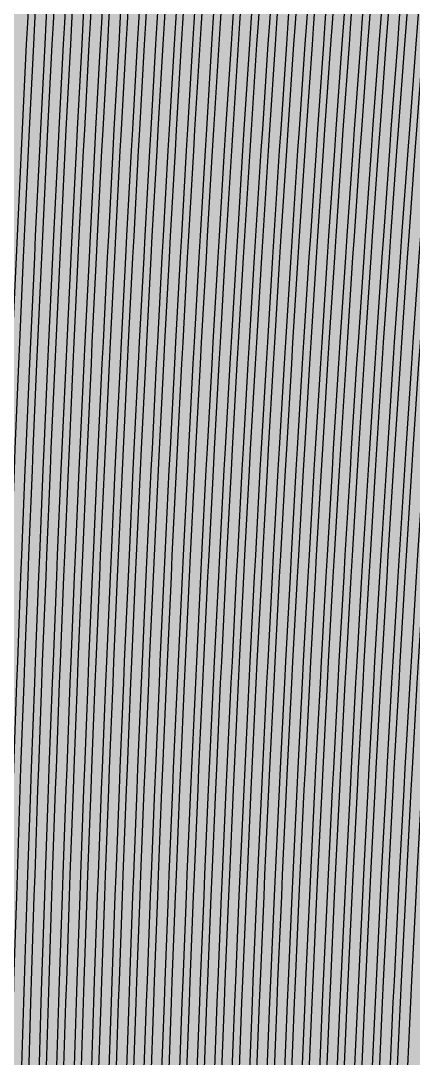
# Model space of a CAD drawing. Header units: metres. Extents: x -7220 to 10980, y -29667 to 1833.
# Drawn here: x 2082.4 to 2197.5, y -17289.4 to -16985 of the extents above; entities that cross this region are included whole.
import ezdxf

# ---------------------------------------------------------------- set-up
doc = ezdxf.new("R2010")
doc.units = ezdxf.units.M
doc.layers.add('Metal1', color=4, linetype='CONTINUOUS')
doc.layers.add('Polyimide', color=7, linetype='CONTINUOUS')

msp = doc.modelspace()

# ---------------------------------------------------------------- hatches: boundary and pattern name
at = {"layer": 'Polyimide'}
msp.add_hatch(color=7, dxfattribs=at).paths.add_polyline_path([(4099.45, -13861.55), (4142.64, -14152.77), (4214.18, -14438.35), (4313.36, -14715.55), (4439.24, -14981.69), (4590.59, -15234.21), (4765.97, -15470.68), (4963.68, -15688.82), (5181.82, -15886.53), (5418.29, -16061.91), (5670.81, -16213.26), (5936.95, -16339.14), (6214.15, -16438.32), (6499.73, -16509.85), (6790.95, -16553.05), (7085, -16567.5), (9980.38, -16567.5), (10058.79, -16571.35), (10136.45, -16582.87), (10212.6, -16601.95), (10286.52, -16628.4), (10357.49, -16661.96), (10424.83, -16702.32), (10487.89, -16749.09), (10546.06, -16801.81), (10598.78, -16859.98), (10645.55, -16923.04), (10685.91, -16990.38), (10719.48, -17061.35), (10745.93, -17135.27), (10765, -17211.43), (10776.52, -17289.08), (10780.38, -17367.5), (10780.38, -21957.3), (10741.61, -22012.91), (10705.97, -22070.59), (10673.58, -22130.14), (10644.53, -22191.39), (10618.92, -22254.16), (10596.82, -22318.25), (10578.3, -22383.46), (10563.41, -22449.6), (10552.21, -22516.46), (10544.72, -22583.84), (10540.97, -22651.53), (10540.97, -22719.32), (10544.72, -22787.01), (10552.21, -22854.38), (10563.41, -22921.24), (10578.3, -22987.38), (10596.82, -23052.6), (10618.92, -23116.68), (10644.53, -23179.45), (10673.58, -23240.71), (10705.97, -23300.26), (10741.61, -23357.93), (10780.38, -23413.54), (10780.38, -28667.5), (10776.52, -28745.91), (10765, -28823.57), (10745.93, -28899.73), (10719.48, -28973.65), (10685.91, -29044.62), (10645.55, -29111.96), (10598.78, -29175.01), (10546.06, -29233.19), (10487.89, -29285.91), (10424.83, -29332.68), (10357.49, -29373.04), (10286.52, -29406.6), (10212.6, -29433.05), (10136.45, -29452.13), (10058.79, -29463.65), (9980.38, -29467.5), (-6219.63, -29467.5), (-6298.04, -29463.65), (-6375.7, -29452.13), (-6451.85, -29433.05), (-6525.77, -29406.6), (-6596.74, -29373.04), (-6664.08, -29332.68), (-6727.14, -29285.91), (-6785.31, -29233.19), (-6838.03, -29175.01), (-6884.8, -29111.96), (-6925.16, -29044.62), (-6958.73, -28973.65), (-6985.18, -28899.73), (-7004.25, -28823.57), (-7015.77, -28745.91), (-7019.63, -28667.5), (-7019.63, -23426.32), (-6979.36, -23370.07), (-6942.33, -23311.63), (-6908.66, -23251.2), (-6878.45, -23188.96), (-6851.81, -23125.12), (-6828.81, -23059.88), (-6809.53, -22993.44), (-6794.04, -22926.02), (-6782.37, -22857.83), (-6774.57, -22789.09), (-6770.67, -22720.02), (-6770.67, -22650.84), (-6774.57, -22581.77), (-6782.37, -22513.03), (-6794.04, -22444.84), (-6809.53, -22377.42), (-6828.81, -22310.98), (-6851.81, -22245.74), (-6878.45, -22181.89), (-6908.66, -22119.66), (-6942.33, -22059.22), (-6979.36, -22000.79), (-7019.63, -21944.54), (-7019.63, -17367.5), (-7015.77, -17289.08), (-7004.25, -17211.43), (-6985.18, -17135.27), (-6958.73, -17061.35), (-6925.16, -16990.38), (-6884.8, -16923.04), (-6838.03, -16859.98), (-6785.31, -16801.81), (-6727.14, -16749.09), (-6664.08, -16702.32), (-6596.74, -16661.96), (-6525.77, -16628.4), (-6451.85, -16601.95), (-6375.7, -16582.87), (-6298.04, -16571.35), (-6219.63, -16567.5), (-3314, -16567.5), (-3019.95, -16553.05), (-2728.73, -16509.85), (-2443.15, -16438.32), (-2165.95, -16339.14), (-1899.81, -16213.26), (-1647.29, -16061.91), (-1410.82, -15886.53), (-1192.68, -15688.82), (-994.97, -15470.68), (-819.59, -15234.21), (-668.24, -14981.69), (-542.36, -14715.55), (-443.18, -14438.35), (-371.64, -14152.77), (-328.45, -13861.55), (-314, -13567.5), (-314, -13373.48), (-317.45, -13328.11), (-327.72, -13283.78), (-344.58, -13241.52), (-367.63, -13202.3), (-396.35, -13167.01), (-430.08, -13136.47), (-468.03, -13111.38), (-509.35, -13092.32), (-509.35, -13092.32), (-578.18, -13061.27), (-642.2, -13021.24), (-700.26, -12972.96), (-751.3, -12917.31), (-794.39, -12855.3), (-828.74, -12788.06), (-853.73, -12716.8), (-868.91, -12642.84), (-874, -12567.5), (-868.91, -12492.16), (-853.73, -12418.19), (-828.74, -12346.94), (-794.39, -12279.7), (-751.3, -12217.69), (-700.26, -12162.04), (-642.2, -12113.76), (-578.18, -12073.73), (-509.35, -12042.68), (-509.35, -12042.68), (-468.03, -12023.62), (-430.08, -11998.53), (-396.35, -11967.99), (-367.63, -11932.7), (-344.58, -11893.47), (-327.72, -11851.21), (-317.45, -11806.89), (-314, -11761.52), (-314, -11074.31), (-317.45, -11028.94), (-327.72, -10984.62), (-344.58, -10942.36), (-367.63, -10903.13), (-396.35, -10867.84), (-430.08, -10837.3), (-468.03, -10812.21), (-509.35, -10793.16), (-509.35, -10793.16), (-578.18, -10762.1), (-642.2, -10722.07), (-700.26, -10673.8), (-751.3, -10618.15), (-794.39, -10556.13), (-828.74, -10488.89), (-853.73, -10417.64), (-868.91, -10343.67), (-874, -10268.33), (-868.91, -10192.99), (-853.73, -10119.03), (-828.74, -10047.77), (-794.39, -9980.53), (-751.3, -9918.52), (-700.26, -9862.87), (-642.2, -9814.59), (-578.18, -9774.56), (-509.35, -9743.51), (-509.35, -9743.51), (-468.03, -9724.45), (-430.08, -9699.36), (-396.35, -9668.82), (-367.63, -9633.53), (-344.58, -9594.31), (-327.72, -9552.05), (-317.45, -9507.72), (-314, -9462.35), (-314, -8775.14), (-317.45, -8729.78), (-327.72, -8685.45), (-344.58, -8643.19), (-367.63, -8603.96), (-396.35, -8568.68), (-430.08, -8538.14), (-468.03, -8513.05), (-509.35, -8493.99), (-509.35, -8493.99), (-578.18, -8462.94), (-642.2, -8422.91), (-700.26, -8374.63), (-751.3, -8318.98), (-794.39, -8256.97), (-828.74, -8189.73), (-853.73, -8118.47), (-868.91, -8044.5), (-874, -7969.17), (-868.91, -7893.83), (-853.73, -7819.86), (-828.74, -7748.61), (-794.39, -7681.36), (-751.3, -7619.35), (-700.26, -7563.7), (-642.2, -7515.42), (-578.18, -7475.4), (-509.35, -7444.34), (-509.35, -7444.34), (-468.03, -7425.28), (-430.08, -7400.2), (-396.35, -7369.66), (-367.63, -7334.37), (-344.58, -7295.14), (-327.72, -7252.88), (-317.45, -7208.56), (-314, -7163.19), (-314, -6475.98), (-317.45, -6430.61), (-327.72, -6386.29), (-344.58, -6344.02), (-367.63, -6304.8), (-396.35, -6269.51), (-430.08, -6238.97), (-468.03, -6213.88), (-509.35, -6194.82), (-509.35, -6194.82), (-578.18, -6163.77), (-642.2, -6123.74), (-700.26, -6075.46), (-751.3, -6019.81), (-794.39, -5957.8), (-828.74, -5890.56), (-853.73, -5819.31), (-868.91, -5745.34), (-874, -5670), (-868.91, -5594.66), (-853.73, -5520.69), (-828.74, -5449.44), (-794.39, -5382.2), (-751.3, -5320.19), (-700.26, -5264.54), (-642.2, -5216.26), (-578.18, -5176.23), (-509.35, -5145.18), (-509.35, -5145.18), (-468.03, -5126.12), (-430.08, -5101.03), (-396.35, -5070.49), (-367.63, -5035.2), (-344.58, -4995.98), (-327.72, -4953.71), (-317.45, -4909.39), (-314, -4864.02), (-314, 380), (-314, 1532.5), (-269, 1532.5), (-268.78, 1525.63), (-268.1, 1518.79), (-266.98, 1512.02), (-265.42, 1505.32), (-263.43, 1498.75), (-261.01, 1492.32), (-258.17, 1486.06), (-254.93, 1480), (-251.3, 1474.17), (-247.3, 1468.58), (-242.94, 1463.27), (-238.25, 1458.25), (-233.23, 1453.56), (-227.92, 1449.2), (-222.33, 1445.2), (-216.5, 1441.57), (-210.44, 1438.33), (-204.18, 1435.49), (-197.75, 1433.07), (-191.18, 1431.08), (-184.48, 1429.52), (-177.71, 1428.4), (-170.87, 1427.72), (-164, 1427.5), (-157.13, 1427.72), (-150.29, 1428.4), (-143.52, 1429.52), (-136.82, 1431.08), (-130.25, 1433.07), (-123.82, 1435.49), (-117.56, 1438.33), (-111.5, 1441.57), (-105.67, 1445.2), (-100.08, 1449.2), (-94.77, 1453.56), (-89.75, 1458.25), (-85.06, 1463.27), (-80.7, 1468.58), (-76.7, 1474.17), (-73.07, 1480), (-69.83, 1486.06), (-66.99, 1492.32), (-64.57, 1498.75), (-62.58, 1505.32), (-61.02, 1512.02), (-59.9, 1518.79), (-59.22, 1525.63), (-59, 1532.5), (1786, 1532.5), (3835, 1532.5), (3835.21, 1539.04), (3835.86, 1545.55), (3836.92, 1552.01), (3838.41, 1558.38), (3840.31, 1564.64), (3842.61, 1570.77), (3845.31, 1576.73), (3848.4, 1582.5), (3851.85, 1588.06), (3855.66, 1593.38), (3859.82, 1598.43), (3864.29, 1603.21), (3869.07, 1607.68), (3874.12, 1611.84), (3879.44, 1615.65), (3885, 1619.1), (3890.77, 1622.19), (3896.73, 1624.89), (3902.86, 1627.19), (3909.12, 1629.09), (3915.49, 1630.58), (3921.95, 1631.64), (3928.46, 1632.29), (3935, 1632.5), (3941.54, 1632.29), (3948.05, 1631.64), (3954.51, 1630.58), (3960.88, 1629.09), (3967.14, 1627.19), (3973.27, 1624.89), (3979.23, 1622.19), (3985, 1619.1), (3990.56, 1615.65), (3995.88, 1611.84), (4000.93, 1607.68), (4005.71, 1603.21), (4010.18, 1598.43), (4014.34, 1593.38), (4018.15, 1588.06), (4021.6, 1582.5), (4024.69, 1576.73), (4027.39, 1570.77), (4029.69, 1564.64), (4031.59, 1558.38), (4033.08, 1552.01), (4034.14, 1545.55), (4034.79, 1539.04), (4035, 1532.5), (4085, 1532.5), (4085, 380), (4085, 330), (4085, -4864.02), (4088.45, -4909.39), (4098.72, -4953.71), (4115.58, -4995.98), (4138.63, -5035.2), (4167.35, -5070.49), (4201.08, -5101.03), (4239.03, -5126.12), (4280.35, -5145.18), (4280.35, -5145.18), (4349.18, -5176.23), (4413.2, -5216.26), (4471.26, -5264.54), (4522.3, -5320.19), (4565.39, -5382.2), (4599.74, -5449.44), (4624.73, -5520.69), (4639.91, -5594.66), (4645, -5670), (4639.91, -5745.34), (4624.73, -5819.31), (4599.74, -5890.56), (4565.39, -5957.8), (4522.3, -6019.81), (4471.26, -6075.46), (4413.2, -6123.74), (4349.18, -6163.77), (4280.35, -6194.82), (4239.03, -6213.88), (4201.08, -6238.97), (4167.35, -6269.51), (4138.63, -6304.8), (4115.58, -6344.02), (4098.72, -6386.29), (4088.45, -6430.61), (4085, -6475.98), (4085, -13567.5), (4099.45, -13861.55)])

# ---------------------------------------------------------------- linework, layer by layer
at = {"layer": 'Metal1'}
for points in [[(2072.26, -17298.02), (2072.97, -17273.03), (2073.15, -17266.78), (2073.92, -17241.79), (2074.12, -17235.54), (2074.94, -17210.54), (2075.15, -17204.29), (2076.03, -17179.3), (2076.26, -17173.05), (2077.19, -17148.06), (2077.43, -17141.81), (2078.43, -17116.81), (2078.68, -17110.56), (2079.74, -17085.57), (2080.01, -17079.32), (2081.12, -17054.33), (2081.41, -17048.08), (2082.58, -17023.09), (2082.88, -17016.83), (2084.11, -16991.84), (2084.42, -16985.59), (2085.72, -16960.6)], [(2087.71, -16960.7), (2086.42, -16985.69), (2086.11, -16991.94), (2084.87, -17016.93), (2084.57, -17023.18), (2083.4, -17048.17), (2083.12, -17054.42), (2082.01, -17079.41), (2081.74, -17085.66), (2080.68, -17110.65), (2080.43, -17116.9), (2079.43, -17141.89), (2079.19, -17148.13), (2078.25, -17173.12), (2078.03, -17179.37), (2077.15, -17204.36), (2076.94, -17210.61), (2076.11, -17235.6), (2075.92, -17241.85), (2075.15, -17266.84), (2074.97, -17273.09), (2074.26, -17298.08)], [(2077.39, -17298.02), (2078.12, -17273.03), (2078.31, -17266.78), (2079.09, -17241.79), (2079.29, -17235.54), (2080.13, -17210.54), (2080.35, -17204.29), (2081.25, -17179.3), (2081.49, -17173.05), (2082.45, -17148.06), (2082.69, -17141.81), (2083.71, -17116.81), (2083.97, -17110.56), (2085.05, -17085.57), (2085.33, -17079.32), (2086.47, -17054.33), (2086.76, -17048.08), (2087.96, -17023.08), (2088.27, -17016.83), (2089.53, -16991.84), (2089.85, -16985.59), (2091.18, -16960.6)], [(2093.17, -16960.7), (2091.85, -16985.69), (2091.53, -16991.94), (2090.27, -17016.93), (2089.96, -17023.18), (2088.76, -17048.17), (2088.47, -17054.42), (2087.33, -17079.41), (2087.05, -17085.66), (2085.97, -17110.65), (2085.71, -17116.9), (2084.69, -17141.89), (2084.44, -17148.13), (2083.48, -17173.13), (2083.25, -17179.37), (2082.35, -17204.36), (2082.13, -17210.61), (2081.29, -17235.6), (2081.09, -17241.85), (2080.3, -17266.84), (2080.12, -17273.09), (2079.39, -17298.08)], [(2082.52, -17298.02), (2083.27, -17273.03), (2083.46, -17266.78), (2084.26, -17241.79), (2084.47, -17235.54), (2085.33, -17210.54), (2085.56, -17204.29), (2086.48, -17179.3), (2086.72, -17173.05), (2087.7, -17148.06), (2087.95, -17141.81), (2088.99, -17116.81), (2089.26, -17110.56), (2090.37, -17085.57), (2090.65, -17079.32), (2091.82, -17054.33), (2092.12, -17048.08), (2093.35, -17023.08), (2093.66, -17016.83), (2094.95, -16991.84), (2095.28, -16985.59), (2096.64, -16960.6)], [(2098.64, -16960.71), (2097.28, -16985.7), (2096.95, -16991.94), (2095.66, -17016.93), (2095.34, -17023.18), (2094.12, -17048.17), (2093.82, -17054.42), (2092.65, -17079.41), (2092.37, -17085.66), (2091.26, -17110.65), (2090.99, -17116.9), (2089.95, -17141.89), (2089.7, -17148.14), (2088.71, -17173.13), (2088.48, -17179.37), (2087.55, -17204.36), (2087.33, -17210.61), (2086.47, -17235.6), (2086.26, -17241.85), (2085.46, -17266.84), (2085.26, -17273.09), (2084.52, -17298.08)], [(2087.65, -17298.02), (2088.41, -17273.03), (2088.61, -17266.78), (2089.43, -17241.79), (2089.65, -17235.53), (2090.53, -17210.54), (2090.76, -17204.29), (2091.7, -17179.3), (2091.95, -17173.05), (2092.95, -17148.06), (2093.21, -17141.8), (2094.28, -17116.81), (2094.55, -17110.56), (2095.68, -17085.57), (2095.97, -17079.32), (2097.17, -17054.33), (2097.47, -17048.07), (2098.73, -17023.08), (2099.05, -17016.83), (2100.38, -16991.84), (2100.71, -16985.59), (2102.1, -16960.6)], [(2104.1, -16960.71), (2102.71, -16985.7), (2102.37, -16991.95), (2101.05, -17016.94), (2100.73, -17023.18), (2099.47, -17048.17), (2099.16, -17054.42), (2097.97, -17079.41), (2097.68, -17085.66), (2096.55, -17110.65), (2096.28, -17116.9), (2095.21, -17141.89), (2094.95, -17148.14), (2093.94, -17173.13), (2093.7, -17179.38), (2092.76, -17204.37), (2092.53, -17210.61), (2091.65, -17235.6), (2091.43, -17241.85), (2090.61, -17266.84), (2090.41, -17273.09), (2089.65, -17298.08)], [(2092.79, -17298.02), (2093.56, -17273.03), (2093.77, -17266.78), (2094.61, -17241.78), (2094.83, -17235.53), (2095.73, -17210.54), (2095.96, -17204.29), (2096.93, -17179.3), (2097.18, -17173.05), (2098.2, -17148.05), (2098.47, -17141.8), (2099.56, -17116.81), (2099.84, -17110.56), (2101, -17085.57), (2101.3, -17079.32), (2102.52, -17054.32), (2102.83, -17048.07), (2104.12, -17023.08), (2104.45, -17016.83), (2105.8, -16991.84), (2106.14, -16985.59), (2107.56, -16960.59)], [(2109.56, -16960.71), (2108.14, -16985.7), (2107.79, -16991.95), (2106.44, -17016.94), (2106.11, -17023.18), (2104.83, -17048.17), (2104.51, -17054.42), (2103.29, -17079.41), (2103, -17085.66), (2101.84, -17110.65), (2101.56, -17116.9), (2100.47, -17141.89), (2100.2, -17148.14), (2099.17, -17173.13), (2098.92, -17179.38), (2097.96, -17204.37), (2097.73, -17210.61), (2096.82, -17235.6), (2096.61, -17241.85), (2095.77, -17266.84), (2095.56, -17273.09), (2094.78, -17298.08)], [(2097.92, -17298.02), (2098.71, -17273.03), (2098.92, -17266.78), (2099.78, -17241.78), (2100, -17235.53), (2100.93, -17210.54), (2101.16, -17204.29), (2102.15, -17179.3), (2102.41, -17173.05), (2103.46, -17148.05), (2103.73, -17141.8), (2104.84, -17116.81), (2105.13, -17110.56), (2106.31, -17085.57), (2106.62, -17079.32), (2107.87, -17054.32), (2108.19, -17048.07), (2109.5, -17023.08), (2109.84, -17016.83), (2111.22, -16991.84), (2111.57, -16985.58), (2113.02, -16960.59)], [(2115.02, -16960.71), (2113.57, -16985.7), (2113.22, -16991.95), (2111.83, -17016.94), (2111.5, -17023.19), (2110.18, -17048.18), (2109.86, -17054.42), (2108.61, -17079.41), (2108.31, -17085.66), (2107.13, -17110.65), (2106.84, -17116.9), (2105.73, -17141.89), (2105.46, -17148.14), (2104.4, -17173.13), (2104.15, -17179.38), (2103.16, -17204.37), (2102.92, -17210.62), (2102, -17235.61), (2101.78, -17241.85), (2100.92, -17266.84), (2100.71, -17273.09), (2099.92, -17298.08)], [(2103.05, -17298.02), (2103.86, -17273.03), (2104.07, -17266.78), (2104.95, -17241.78), (2105.18, -17235.53), (2106.12, -17210.54), (2106.37, -17204.29), (2107.38, -17179.3), (2107.64, -17173.05), (2108.71, -17148.05), (2108.99, -17141.8), (2110.13, -17116.81), (2110.42, -17110.56), (2111.63, -17085.57), (2111.94, -17079.31), (2113.21, -17054.32), (2113.54, -17048.07), (2114.89, -17023.08), (2115.23, -17016.83), (2116.64, -16991.84), (2117, -16985.58), (2118.49, -16960.59)], [(2120.48, -16960.71), (2119, -16985.7), (2118.64, -16991.95), (2117.23, -17016.94), (2116.88, -17023.19), (2115.54, -17048.18), (2115.21, -17054.43), (2113.94, -17079.42), (2113.63, -17085.66), (2112.42, -17110.65), (2112.13, -17116.9), (2110.98, -17141.89), (2110.71, -17148.14), (2109.63, -17173.13), (2109.37, -17179.38), (2108.37, -17204.37), (2108.12, -17210.62), (2107.18, -17235.61), (2106.95, -17241.85), (2106.07, -17266.84), (2105.86, -17273.09), (2105.05, -17298.08)], [(2108.18, -17298.02), (2109.01, -17273.03), (2109.23, -17266.78), (2110.12, -17241.78), (2110.36, -17235.53), (2111.32, -17210.54), (2111.57, -17204.29), (2112.6, -17179.3), (2112.87, -17173.04), (2113.96, -17148.05), (2114.25, -17141.8), (2115.41, -17116.81), (2115.71, -17110.56), (2116.94, -17085.56), (2117.26, -17079.31), (2118.56, -17054.32), (2118.9, -17048.07), (2120.27, -17023.08), (2120.62, -17016.83), (2122.06, -16991.83), (2122.43, -16985.58), (2123.95, -16960.59)], [(2125.94, -16960.71), (2124.43, -16985.7), (2124.06, -16991.95), (2122.62, -17016.94), (2122.27, -17023.19), (2120.89, -17048.18), (2120.56, -17054.43), (2119.26, -17079.42), (2118.94, -17085.66), (2117.71, -17110.65), (2117.41, -17116.9), (2116.24, -17141.89), (2115.96, -17148.14), (2114.86, -17173.13), (2114.6, -17179.38), (2113.57, -17204.37), (2113.32, -17210.62), (2112.36, -17235.61), (2112.12, -17241.86), (2111.23, -17266.85), (2111.01, -17273.09), (2110.18, -17298.08)], [(2113.31, -17298.02), (2114.16, -17273.03), (2114.38, -17266.77), (2115.3, -17241.78), (2115.53, -17235.53), (2116.52, -17210.54), (2116.77, -17204.29), (2117.82, -17179.29), (2118.1, -17173.04), (2119.22, -17148.05), (2119.5, -17141.8), (2120.69, -17116.81), (2121, -17110.56), (2122.26, -17085.56), (2122.58, -17079.31), (2123.91, -17054.32), (2124.25, -17048.07), (2125.65, -17023.08), (2126.01, -17016.82), (2127.49, -16991.83), (2127.86, -16985.58), (2129.41, -16960.59)], [(2131.41, -16960.71), (2129.86, -16985.7), (2129.48, -16991.95), (2128.01, -17016.94), (2127.65, -17023.19), (2126.25, -17048.18), (2125.91, -17054.43), (2124.58, -17079.42), (2124.26, -17085.67), (2123, -17110.66), (2122.69, -17116.9), (2121.5, -17141.89), (2121.21, -17148.14), (2120.09, -17173.13), (2119.82, -17179.38), (2118.77, -17204.37), (2118.52, -17210.62), (2117.53, -17235.61), (2117.3, -17241.86), (2116.38, -17266.85), (2116.16, -17273.09), (2115.31, -17298.08)], [(2118.44, -17298.02), (2119.31, -17273.02), (2119.54, -17266.77), (2120.47, -17241.78), (2120.71, -17235.53), (2121.72, -17210.54), (2121.98, -17204.29), (2123.05, -17179.29), (2123.33, -17173.04), (2124.47, -17148.05), (2124.76, -17141.8), (2125.98, -17116.81), (2126.29, -17110.56), (2127.57, -17085.56), (2127.9, -17079.31), (2129.26, -17054.32), (2129.61, -17048.07), (2131.04, -17023.08), (2131.41, -17016.82), (2132.91, -16991.83), (2133.29, -16985.58), (2134.87, -16960.59)], [(2136.87, -16960.72), (2135.29, -16985.7), (2134.91, -16991.95), (2133.4, -17016.94), (2133.04, -17023.19), (2131.61, -17048.18), (2131.26, -17054.43), (2129.9, -17079.42), (2129.57, -17085.67), (2128.29, -17110.66), (2127.97, -17116.9), (2126.76, -17141.89), (2126.47, -17148.14), (2125.32, -17173.13), (2125.05, -17179.38), (2123.97, -17204.37), (2123.71, -17210.62), (2122.71, -17235.61), (2122.47, -17241.86), (2121.53, -17266.85), (2121.31, -17273.09), (2120.44, -17298.09)], [(2123.63, -17298.02), (2124.52, -17273.02), (2124.75, -17266.77), (2125.71, -17241.78), (2125.96, -17235.53), (2126.99, -17210.54), (2127.25, -17204.29), (2128.36, -17179.29), (2128.64, -17173.04), (2129.82, -17148.05), (2130.12, -17141.8), (2131.37, -17116.81), (2131.69, -17110.55), (2133.01, -17085.56), (2133.35, -17079.31), (2134.74, -17054.32), (2135.1, -17048.07), (2136.57, -17023.07), (2136.95, -17016.82), (2138.49, -16991.83), (2138.89, -16985.58), (2140.51, -16960.59)], [(2142.5, -16960.72), (2140.88, -16985.71), (2140.49, -16991.96), (2138.94, -17016.94), (2138.57, -17023.19), (2137.1, -17048.18), (2136.74, -17054.43), (2135.34, -17079.42), (2135, -17085.67), (2133.68, -17110.66), (2133.36, -17116.91), (2132.12, -17141.9), (2131.81, -17148.14), (2130.64, -17173.13), (2130.35, -17179.38), (2129.25, -17204.37), (2128.99, -17210.62), (2127.95, -17235.61), (2127.71, -17241.86), (2126.75, -17266.85), (2126.51, -17273.1), (2125.63, -17298.09)], [(2128.84, -17298.02), (2129.76, -17273.02), (2130, -17266.77), (2130.99, -17241.78), (2131.24, -17235.53), (2132.31, -17210.53), (2132.58, -17204.28), (2133.72, -17179.29), (2134.01, -17173.04), (2135.23, -17148.05), (2135.54, -17141.8), (2136.83, -17116.8), (2137.16, -17110.55), (2138.52, -17085.56), (2138.87, -17079.31), (2140.31, -17054.32), (2140.68, -17048.06), (2142.19, -17023.07), (2142.58, -17016.82), (2144.18, -16991.83), (2144.58, -16985.58), (2146.26, -16960.58)], [(2148.25, -16960.72), (2146.58, -16985.71), (2146.17, -16991.96), (2144.58, -17016.95), (2144.19, -17023.19), (2142.67, -17048.18), (2142.31, -17054.43), (2140.87, -17079.42), (2140.52, -17085.67), (2139.15, -17110.66), (2138.82, -17116.91), (2137.54, -17141.9), (2137.22, -17148.15), (2136.01, -17173.14), (2135.72, -17179.38), (2134.58, -17204.37), (2134.31, -17210.62), (2133.24, -17235.61), (2132.99, -17241.86), (2132, -17266.85), (2131.76, -17273.1), (2130.84, -17298.09)], [(2133.97, -17298.01), (2134.91, -17273.02), (2135.15, -17266.77), (2136.16, -17241.78), (2136.42, -17235.53), (2137.51, -17210.53), (2137.79, -17204.28), (2138.95, -17179.29), (2139.24, -17173.04), (2140.48, -17148.05), (2140.8, -17141.8), (2142.11, -17116.8), (2142.45, -17110.55), (2143.83, -17085.56), (2144.19, -17079.31), (2145.66, -17054.32), (2146.03, -17048.06), (2147.58, -17023.07), (2147.97, -17016.82), (2149.6, -16991.83), (2150.01, -16985.57), (2151.72, -16960.58)], [(2153.71, -16960.72), (2152.01, -16985.71), (2151.59, -16991.96), (2149.97, -17016.95), (2149.57, -17023.2), (2148.03, -17048.18), (2147.65, -17054.43), (2146.19, -17079.42), (2145.83, -17085.67), (2144.44, -17110.66), (2144.11, -17116.91), (2142.8, -17141.9), (2142.48, -17148.15), (2141.24, -17173.14), (2140.94, -17179.38), (2139.78, -17204.37), (2139.5, -17210.62), (2138.42, -17235.61), (2138.16, -17241.86), (2137.15, -17266.85), (2136.91, -17273.1), (2135.97, -17298.09)], [(2139.1, -17298.01), (2140.06, -17273.02), (2140.3, -17266.77), (2141.33, -17241.78), (2141.6, -17235.53), (2142.7, -17210.53), (2142.99, -17204.28), (2144.17, -17179.29), (2144.47, -17173.04), (2145.73, -17148.05), (2146.06, -17141.79), (2147.39, -17116.8), (2147.74, -17110.55), (2149.15, -17085.56), (2149.51, -17079.31), (2151.01, -17054.31), (2151.39, -17048.06), (2152.96, -17023.07), (2153.37, -17016.82), (2155.02, -16991.83), (2155.44, -16985.57), (2157.18, -16960.58)], [(2159.17, -16960.72), (2157.44, -16985.71), (2157.02, -16991.96), (2155.36, -17016.95), (2154.96, -17023.2), (2153.39, -17048.19), (2153, -17054.43), (2151.51, -17079.42), (2151.15, -17085.67), (2149.73, -17110.66), (2149.39, -17116.91), (2148.05, -17141.9), (2147.73, -17148.15), (2146.47, -17173.14), (2146.17, -17179.39), (2144.99, -17204.37), (2144.7, -17210.62), (2143.6, -17235.61), (2143.33, -17241.86), (2142.3, -17266.85), (2142.06, -17273.1), (2141.1, -17298.09)], [(2144.24, -17298.01), (2145.21, -17273.02), (2145.46, -17266.77), (2146.51, -17241.78), (2146.78, -17235.53), (2147.9, -17210.53), (2148.19, -17204.28), (2149.39, -17179.29), (2149.7, -17173.04), (2150.99, -17148.04), (2151.32, -17141.79), (2152.68, -17116.8), (2153.03, -17110.55), (2154.47, -17085.56), (2154.84, -17079.3), (2156.36, -17054.31), (2156.75, -17048.06), (2158.35, -17023.07), (2158.76, -17016.82), (2160.44, -16991.82), (2160.87, -16985.57), (2162.64, -16960.58)], [(2164.64, -16960.72), (2162.87, -16985.71), (2162.44, -16991.96), (2160.75, -17016.95), (2160.34, -17023.2), (2158.74, -17048.19), (2158.35, -17054.44), (2156.83, -17079.42), (2156.46, -17085.67), (2155.02, -17110.66), (2154.67, -17116.91), (2153.31, -17141.9), (2152.98, -17148.15), (2151.7, -17173.14), (2151.39, -17179.39), (2150.19, -17204.38), (2149.9, -17210.62), (2148.77, -17235.61), (2148.5, -17241.86), (2147.46, -17266.85), (2147.2, -17273.1), (2146.23, -17298.09)], [(2149.37, -17298.01), (2150.36, -17273.02), (2150.61, -17266.77), (2151.68, -17241.78), (2151.95, -17235.52), (2153.1, -17210.53), (2153.39, -17204.28), (2154.62, -17179.29), (2154.93, -17173.04), (2156.24, -17148.04), (2156.57, -17141.79), (2157.96, -17116.8), (2158.31, -17110.55), (2159.78, -17085.56), (2160.16, -17079.3), (2161.71, -17054.31), (2162.1, -17048.06), (2163.73, -17023.07), (2164.15, -17016.82), (2165.87, -16991.82), (2166.3, -16985.57), (2168.1, -16960.58)], [(2170.1, -16960.72), (2168.3, -16985.71), (2167.86, -16991.96), (2166.15, -17016.95), (2165.73, -17023.2), (2164.1, -17048.19), (2163.7, -17054.44), (2162.15, -17079.43), (2161.78, -17085.67), (2160.31, -17110.66), (2159.96, -17116.91), (2158.57, -17141.9), (2158.24, -17148.15), (2156.93, -17173.14), (2156.62, -17179.39), (2155.39, -17204.38), (2155.1, -17210.62), (2153.95, -17235.61), (2153.68, -17241.86), (2152.61, -17266.85), (2152.35, -17273.1), (2151.37, -17298.09)], [(2154.5, -17298.01), (2155.5, -17273.02), (2155.77, -17266.77), (2156.85, -17241.78), (2157.13, -17235.52), (2158.3, -17210.53), (2158.6, -17204.28), (2159.84, -17179.29), (2160.16, -17173.04), (2161.49, -17148.04), (2161.83, -17141.79), (2163.24, -17116.8), (2163.6, -17110.55), (2165.1, -17085.56), (2165.48, -17079.3), (2167.05, -17054.31), (2167.46, -17048.06), (2169.12, -17023.07), (2169.54, -17016.81), (2171.29, -16991.82), (2171.73, -16985.57), (2173.56, -16960.58)], [(2175.56, -16960.73), (2173.73, -16985.71), (2173.28, -16991.96), (2171.54, -17016.95), (2171.11, -17023.2), (2169.45, -17048.19), (2169.05, -17054.44), (2167.48, -17079.43), (2167.09, -17085.68), (2165.6, -17110.66), (2165.24, -17116.91), (2163.83, -17141.9), (2163.49, -17148.15), (2162.16, -17173.14), (2161.84, -17179.39), (2160.59, -17204.38), (2160.29, -17210.63), (2159.13, -17235.62), (2158.85, -17241.86), (2157.76, -17266.85), (2157.5, -17273.1), (2156.5, -17298.09)], [(2159.63, -17298.01), (2160.65, -17273.02), (2160.92, -17266.77), (2162.02, -17241.77), (2162.31, -17235.52), (2163.49, -17210.53), (2163.8, -17204.28), (2165.07, -17179.29), (2165.39, -17173.03), (2166.74, -17148.04), (2167.09, -17141.79), (2168.52, -17116.8), (2168.89, -17110.55), (2170.41, -17085.55), (2170.8, -17079.3), (2172.4, -17054.31), (2172.81, -17048.06), (2174.5, -17023.07), (2174.94, -17016.81), (2176.71, -16991.82), (2177.16, -16985.57), (2179.03, -16960.58)], [(2181.02, -16960.73), (2179.16, -16985.72), (2178.7, -16991.97), (2176.93, -17016.95), (2176.5, -17023.2), (2174.81, -17048.19), (2174.4, -17054.44), (2172.8, -17079.43), (2172.41, -17085.68), (2170.89, -17110.67), (2170.52, -17116.91), (2169.09, -17141.9), (2168.74, -17148.15), (2167.39, -17173.14), (2167.06, -17179.39), (2165.8, -17204.38), (2165.49, -17210.63), (2164.31, -17235.62), (2164.02, -17241.86), (2162.92, -17266.85), (2162.65, -17273.1), (2161.63, -17298.09)], [(2164.76, -17298.01), (2165.8, -17273.02), (2166.07, -17266.77), (2167.2, -17241.77), (2167.49, -17235.52), (2168.69, -17210.53), (2169, -17204.28), (2170.29, -17179.29), (2170.62, -17173.03), (2172, -17148.04), (2172.35, -17141.79), (2173.81, -17116.8), (2174.18, -17110.54), (2175.73, -17085.55), (2176.12, -17079.3), (2177.75, -17054.31), (2178.17, -17048.06), (2179.89, -17023.06), (2180.33, -17016.81), (2182.13, -16991.82), (2182.59, -16985.57), (2184.49, -16960.58)], [(2186.48, -16960.73), (2184.59, -16985.72), (2184.13, -16991.97), (2182.32, -17016.95), (2181.88, -17023.2), (2180.17, -17048.19), (2179.75, -17054.44), (2178.12, -17079.43), (2177.72, -17085.68), (2176.18, -17110.67), (2175.8, -17116.92), (2174.35, -17141.9), (2173.99, -17148.15), (2172.62, -17173.14), (2172.29, -17179.39), (2171, -17204.38), (2170.69, -17210.63), (2169.48, -17235.62), (2169.19, -17241.87), (2168.07, -17266.85), (2167.8, -17273.1), (2166.76, -17298.09)], [(2169.9, -17298.01), (2170.95, -17273.02), (2171.23, -17266.77), (2172.37, -17241.77), (2172.66, -17235.52), (2173.89, -17210.53), (2174.21, -17204.28), (2175.52, -17179.28), (2175.85, -17173.03), (2177.25, -17148.04), (2177.61, -17141.79), (2179.09, -17116.8), (2179.47, -17110.54), (2181.04, -17085.55), (2181.44, -17079.3), (2183.1, -17054.31), (2183.53, -17048.06), (2185.27, -17023.06), (2185.72, -17016.81), (2187.55, -16991.82), (2188.02, -16985.57), (2189.95, -16960.58)], [(2191.94, -16960.73), (2190.02, -16985.72), (2189.55, -16991.97), (2187.71, -17016.96), (2187.27, -17023.2), (2185.52, -17048.19), (2185.1, -17054.44), (2183.44, -17079.43), (2183.04, -17085.68), (2181.47, -17110.67), (2181.09, -17116.92), (2179.61, -17141.9), (2179.25, -17148.15), (2177.85, -17173.14), (2177.51, -17179.39), (2176.2, -17204.38), (2175.89, -17210.63), (2174.66, -17235.62), (2174.37, -17241.87), (2173.23, -17266.86), (2172.95, -17273.1), (2171.89, -17298.09)], [(2175.03, -17298.01), (2176.1, -17273.02), (2176.38, -17266.76), (2177.54, -17241.77), (2177.84, -17235.52), (2179.09, -17210.53), (2179.41, -17204.28), (2180.74, -17179.28), (2181.08, -17173.03), (2182.5, -17148.04), (2182.87, -17141.79), (2184.37, -17116.8), (2184.76, -17110.54), (2186.36, -17085.55), (2186.77, -17079.3), (2188.45, -17054.31), (2188.88, -17048.05), (2190.66, -17023.06), (2191.11, -17016.81), (2192.98, -16991.82), (2193.45, -16985.56), (2195.41, -16960.57)], [(2197.41, -16960.73), (2195.45, -16985.72), (2194.97, -16991.97), (2193.11, -17016.96), (2192.65, -17023.21), (2190.88, -17048.19), (2190.45, -17054.44), (2188.76, -17079.43), (2188.35, -17085.68), (2186.76, -17110.67), (2186.37, -17116.92), (2184.86, -17141.91), (2184.5, -17148.15), (2183.08, -17173.14), (2182.74, -17179.39), (2181.41, -17204.38), (2181.08, -17210.63), (2179.84, -17235.62), (2179.54, -17241.87), (2178.38, -17266.86), (2178.1, -17273.1), (2177.03, -17298.09)], [(2180.16, -17298.01), (2181.25, -17273.02), (2181.54, -17266.76), (2182.71, -17241.77), (2183.02, -17235.52), (2184.28, -17210.53), (2184.61, -17204.28), (2185.96, -17179.28), (2186.31, -17173.03), (2187.76, -17148.04), (2188.13, -17141.79), (2189.66, -17116.79), (2190.05, -17110.54), (2191.67, -17085.55), (2192.09, -17079.3), (2193.8, -17054.31), (2194.24, -17048.05), (2196.04, -17023.06), (2196.5, -17016.81), (2198.4, -16991.82), (2198.88, -16985.56), (2200.87, -16960.57)], [(2202.87, -16960.73), (2200.88, -16985.72), (2200.39, -16991.97), (2198.5, -17016.96), (2198.04, -17023.21), (2196.23, -17048.19), (2195.79, -17054.44), (2194.08, -17079.43), (2193.67, -17085.68), (2192.05, -17110.67), (2191.65, -17116.92), (2190.12, -17141.91), (2189.75, -17148.16), (2188.31, -17173.14), (2187.96, -17179.39), (2186.61, -17204.38), (2186.28, -17210.63), (2185.02, -17235.62), (2184.71, -17241.87), (2183.53, -17266.86), (2183.25, -17273.1), (2182.16, -17298.09)], [(2185.34, -17298.01), (2186.46, -17273.01), (2186.75, -17266.76), (2187.95, -17241.77), (2188.26, -17235.52), (2189.56, -17210.53), (2189.89, -17204.27), (2191.27, -17179.28), (2191.63, -17173.03), (2193.1, -17148.04), (2193.48, -17141.79), (2195.05, -17116.79), (2195.45, -17110.54), (2197.11, -17085.55), (2197.53, -17079.3), (2199.28, -17054.3), (2199.73, -17048.05), (2201.57, -17023.06), (2202.04, -17016.81), (2203.98, -16991.82), (2204.48, -16985.56), (2206.51, -16960.57)], [(2208.5, -16960.74), (2206.47, -16985.72), (2205.97, -16991.97), (2204.04, -17016.96), (2203.57, -17023.21), (2201.72, -17048.2), (2201.27, -17054.45), (2199.53, -17079.43), (2199.1, -17085.68), (2197.45, -17110.67), (2197.04, -17116.92), (2195.48, -17141.91), (2195.1, -17148.16), (2193.63, -17173.15), (2193.27, -17179.39), (2191.89, -17204.38), (2191.55, -17210.63), (2190.26, -17235.62), (2189.95, -17241.87), (2188.74, -17266.86), (2188.45, -17273.11), (2187.34, -17298.09)], [(2190.56, -17298.01), (2191.7, -17273.01), (2192, -17266.76), (2193.23, -17241.77), (2193.55, -17235.52), (2194.88, -17210.53), (2195.22, -17204.27), (2196.64, -17179.28), (2197, -17173.03), (2198.51, -17148.04), (2198.9, -17141.78), (2200.51, -17116.79), (2200.92, -17110.54), (2202.62, -17085.55), (2203.05, -17079.29), (2204.85, -17054.3), (2205.31, -17048.05), (2207.2, -17023.06), (2207.68, -17016.8), (2209.67, -16991.81), (2210.18, -16985.56), (2212.26, -16960.57)], [(2214.25, -16960.74), (2212.17, -16985.72), (2211.66, -16991.97), (2209.67, -17016.96), (2209.19, -17023.21), (2207.3, -17048.2), (2206.84, -17054.45), (2205.05, -17079.44), (2204.61, -17085.68), (2202.92, -17110.67), (2202.5, -17116.92), (2200.9, -17141.91), (2200.51, -17148.16), (2199, -17173.15), (2198.63, -17179.4), (2197.22, -17204.38), (2196.87, -17210.63), (2195.55, -17235.62), (2195.23, -17241.87), (2193.99, -17266.86), (2193.7, -17273.11), (2192.55, -17298.1)], [(2195.69, -17298.01), (2196.85, -17273.01), (2197.15, -17266.76), (2198.4, -17241.77), (2198.73, -17235.52), (2200.07, -17210.52), (2200.42, -17204.27), (2201.86, -17179.28), (2202.23, -17173.03), (2203.77, -17148.04), (2204.16, -17141.78), (2205.79, -17116.79), (2206.21, -17110.54), (2207.93, -17085.55), (2208.38, -17079.29), (2210.2, -17054.3), (2210.66, -17048.05), (2212.58, -17023.06), (2213.07, -17016.8), (2215.09, -16991.81), (2215.61, -16985.56), (2217.72, -16960.57)]]:
    msp.add_lwpolyline(points, dxfattribs=at)

doc.saveas('drawing.dxf')
